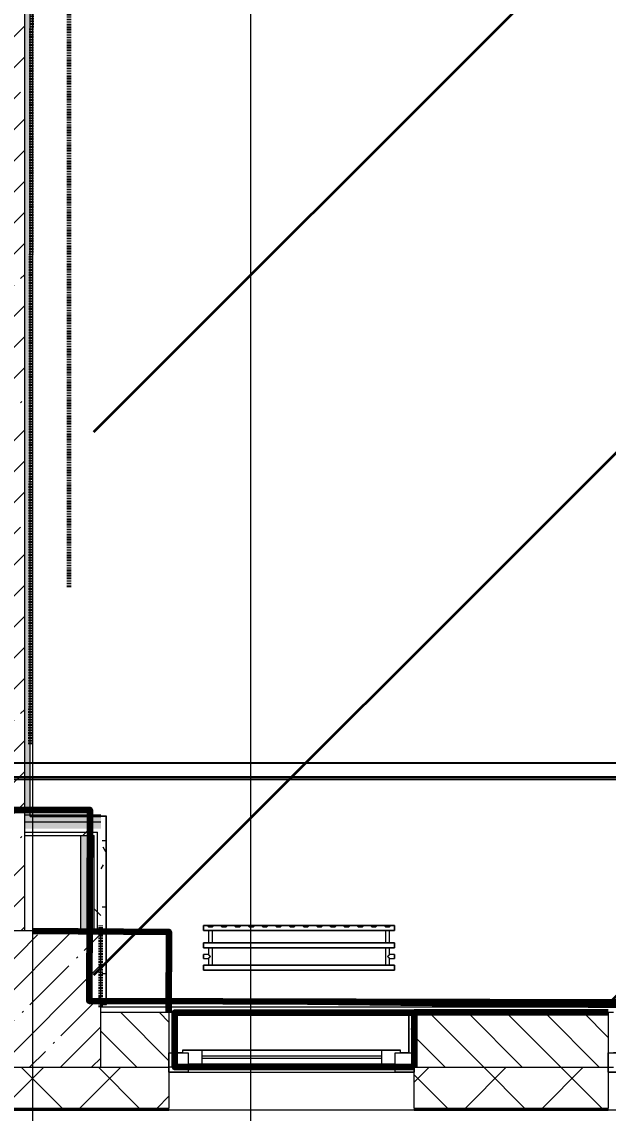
# Model space of a CAD drawing. Header units: millimetres. Extents: x -249154 to 415037, y -45458 to 354837.
# Drawn here: x 47685 to 49836, y -405 to 3601 of the extents above; entities that cross this region are included whole.
import ezdxf

# ---------------------------------------------------------------- set-up
doc = ezdxf.new("R2010")
doc.units = ezdxf.units.MM
doc.linetypes.add('200_ШТРИХ__ш1_п0_6_', pattern=[320, 200, -120])
doc.linetypes.add('Штрих короткий', pattern=[600, 300, -300])
for name, color, linetype, lineweight in [('0) НЗ Ремонт штукатурка', 6, 'Continuous', 60), ('2)1 штукатурка', 4, 'Continuous', 35), ('2)2 штукатурка', 5, 'Continuous', 50), ('3)1 шпаклевка', 4, 'Continuous', 35), ('3.3) Шпаклевка баз. фин. WD5-13', 160, 'Continuous', 140), ('3.4) Шп. баз 4 в 525 поз 4838м2', 160, 'Continuous', 140), ('3.4) Шп. фин 4 в 529 поз 11227м2', 6, 'Continuous', 140), ('3.5) Ремонт финишной шпаклевки', 3, 'Continuous', 60), ('4) демонтаж НЗ №2', 1, 'Continuous', 35), ('4.1) Дм уборка мусора НЗ 2', 20, 'Continuous', 35), ('5.5) Перег WD5', 3, 'Continuous', 60), ('666 покраска FK1', 211, 'Continuous', 60), ('839 штук откосы', 3, 'Continuous', 158), ('874 шпакл откосы', 5, 'Continuous', 158), ('A-FLOR', 7, 'Continuous', 9), ('A-GLAZ', 7, 'Continuous', 9), ('A-GLAZ-1', 7, 'Continuous', 5), ('A-WALL', 7, 'Continuous', 5), ('I-WALL', 7, 'Continuous', 5), ('S-COLS', 7, 'Continuous', 9), ('S-COLS-1', 7, 'Continuous', 5), ('Оси', 7, 'Continuous', 9)]:
    doc.layers.add(name, color=color, linetype=linetype, lineweight=lineweight)
for name, color, linetype, lineweight, true_color in [('A-WALL-1', 9, 'Continuous', 5, 0x808080), ('A-WALL-FNSH-1', 9, 'Continuous', 5, 0x808080), ('M-EQPM-1', 7, 'Continuous', 9, 0xb2b2b2)]:
    doc.layers.add(name, color=color, linetype=linetype, lineweight=lineweight, true_color=true_color)
doc.styles.add('ISOCPEUR_1', font='isocpeur.ttf', dxfattribs={"height": 350})
doc.dimstyles.new('ISO-2_0_0_9К_Средний_округл2', dxfattribs={"dimscale": 304.8, "dimtxt": 199.196235, "dimasz": 0.492126, "dimexe": 0.393701, "dimexo": 0, "dimgap": 0, "dimtad": 1, "dimdec": 0, "dimrnd": 10, "dimzin": 0, "dimdsep": 46, "dimtxsty": 'ISOCPEUR_1', "dimblk1": 'OBLIQUE', "dimblk2": 'OBLIQUE', "dimsah": 1, "dimcen": 0.09, "dimdle": 0.393701, "dimazin": 0, "dimtfac": 1, "dimtdec": 4, "dimtix": 1, "dimtmove": 0, "dimatfit": 3, "dimfxl": 1, "dimtvp": 1, "dimtolj": 1, "dimtzin": 0, "dimarcsym": 2})
pattern_1 = [(0, (64.7, -136.06), (243.84, 60.96), [20.117, -162.763, 20.117, -162.763, -975.36]), (0, (64.7, -136.06), (243.84, 60.96), [-365.76, 20.117, -345.643, 20.117, -162.763, -426.72]), (0, (64.7, -136.06), (243.84, 60.96), [-914.4, 20.117, -101.803, 20.117, -284.683]), (120, (156.14, -105.58), (-174.71291, 180.691634), [20.117, -162.763, 20.117, -162.763, -975.36]), (120, (156.14, -105.58), (-174.71291, 180.691634), [-365.76, 20.117, -345.643, 20.117, -162.763, -426.72]), (120, (156.14, -105.58), (-174.71291, 180.691634), [-914.4, 20.117, -101.803, 20.117, -284.683]), (240, (186.62, 16.34), (-69.12709, -241.651634), [20.117, -162.763, 20.117, -162.763, -975.36]), (240, (186.62, 16.34), (-69.12709, -241.651634), [-365.76, 20.117, -345.643, 20.117, -162.763, -426.72]), (240, (186.62, 16.34), (-69.12709, -241.651634), [-914.4, 20.117, -101.803, 20.117, -284.683])]
pattern_2 = [(45, (64.7, -136.06), (-212.132, 212.132), []), (135, (64.7, -136.06), (-212.132, -212.132), [])]

# ---------------------------------------------------------------- blocks, each defined once
blk = doc.blocks.new('BSC_Колонна _Прямоугольная - 500х500-V9-Объем проектирования 1 этажа')
at = {"layer": 'S-COLS-1'}
h = blk.add_hatch(dxfattribs=at)
h.set_pattern_fill('FP_13', color=256, style=0, pattern_type=2)
h.set_pattern_definition([(45, (-47660, -150), (-114.04925, 114.04925), []), (45, (-47545.95, -150), (-114.04925, 114.04925), [201.613, -40.323, 6.706, -33.617])])
h.paths.add_polyline_path([(250, -250), (250, 250), (-250, 250), (-250, -250)])
for p, q in [((250, 250), (-250, 250)), ((-250, 250), (-250, -250)), ((250, -250), (250, 250)), ((-250, -250), (250, -250))]:
    blk.add_line(p, q, dxfattribs=at)
blk = doc.blocks.new('120_Окно_СКБ_1Ст - 120_Окно_СКБ_1Ст 900х2500_h_-20664874-Объем проектирования 1 этажа')
at = {"layer": 'A-GLAZ'}
for p, q in [((-450, -127), (-450, -57)), ((-450, -57), (-380, -57)), ((-380, -57), (-380, -127)), ((380, -127), (380, -57)), ((380, -57), (450, -57)), ((450, -57), (450, -127)), ((380, -87), (-380, -87)), ((-380, -87), (-380, -127)), ((-330, -137), (-330, -87)), ((330, -137), (330, -87)), ((380, -127), (380, -87)), ((-380, -127), (-450, -127)), ((-380, -127), (-400, -127)), ((-400, -127), (-400, -137)), ((-400, -137), (400, -137)), ((400, -137), (-400, -137)), ((450, -127), (380, -127)), ((400, -127), (380, -127)), ((400, -137), (400, -127))]:
    blk.add_line(p, q, dxfattribs=at)
at = {"layer": 'A-GLAZ-1'}
for p, q in [((450, -57), (-450, -57)), ((-330, -107), (330, -107)), ((330, -117), (-330, -117)), ((-430, -127), (-400, -127)), ((400, -127), (430, -127))]:
    blk.add_line(p, q, dxfattribs=at)
blk = doc.blocks.new('120_Окно_СКБ_2Ст - 120_Окно_СКБ_2Ст 2100х2500 _мал створка справа_-V25-Объем проектирования 1 этажа')
at = {"layer": 'A-GLAZ'}
for p, q in [((-1050, -127), (-1050, -57)), ((-1050, -57), (-980, -57)), ((-980, -57), (-980, -127)), ((150, -127), (150, -57)), ((150, -57), (220, -57)), ((220, -57), (220, -127)), ((980, -127), (980, -57)), ((980, -57), (1050, -57)), ((1050, -57), (1050, -127)), ((150, -87), (-980, -87)), ((-980, -87), (-980, -127)), ((-930, -137), (-930, -87)), ((100, -137), (100, -87)), ((150, -127), (150, -87)), ((980, -87), (220, -87)), ((220, -87), (220, -127)), ((270, -137), (270, -87)), ((930, -137), (930, -87)), ((980, -127), (980, -87)), ((-980, -127), (-1050, -127)), ((-980, -127), (-1000, -127)), ((-1000, -127), (-1000, -137)), ((-1000, -137), (170, -137)), ((170, -137), (-1000, -137)), ((220, -127), (150, -127)), ((170, -127), (150, -127)), ((170, -137), (170, -127)), ((220, -127), (200, -127)), ((200, -127), (200, -137)), ((200, -137), (1000, -137)), ((1000, -137), (200, -137)), ((1050, -127), (980, -127)), ((1000, -127), (980, -127)), ((1000, -137), (1000, -127))]:
    blk.add_line(p, q, dxfattribs=at)
at = {"layer": 'A-GLAZ-1'}
for p, q in [((1050, -57), (-1050, -57)), ((-930, -107), (100, -107)), ((100, -117), (-930, -117)), ((270, -107), (930, -107)), ((930, -117), (270, -117)), ((-1030, -127), (-1000, -127)), ((170, -127), (200, -127)), ((1000, -127), (1030, -127))]:
    blk.add_line(p, q, dxfattribs=at)
blk = doc.blocks.new('radiator_prado_classic_z_tip_30_po exemplyaru - Classic Z Тип 30-500-V227-Объем проектирования 1 этажа')
at = {"layer": 'M-EQPM-1'}
for p, q in [((0, 228), (0, 210)), ((700, 228), (0, 228)), ((0, 210), (0, 228)), ((0, 228), (12.5, 228)), ((0, 210), (700, 210)), ((17.8, 210), (0, 210)), ((12.5, 228), (37.5, 228)), ((37.5, 228), (12.5, 228)), ((12.5, 228), (37.5, 228)), ((12.5, 228), (17.5, 223)), ((12.5, 228), (17.5, 223)), ((32.5, 223), (17.5, 223)), ((17.5, 223), (32.5, 223)), ((17.5, 210), (17.5, 164)), ((17.5, 210), (17.5, 164)), ((17.8, 210), (17.5, 210)), ((17.5, 210), (17.8, 210)), ((17.8, 210), (17.5, 210)), ((17.5, 210), (32.5, 210)), ((32.2, 210), (17.8, 210)), ((17.8, 210), (30.3, 210)), ((23.1, 210), (17.8, 210)), ((26.9, 210), (23.1, 210)), ((30.3, 210), (26.9, 210)), ((30.3, 210), (32.2, 210)), ((32.2, 210), (30.3, 210)), ((32.5, 210), (32.2, 210)), ((32.2, 210), (32.5, 210)), ((32.5, 210), (32.2, 210)), ((667.8, 210), (32.2, 210)), ((32.5, 223), (37.5, 228)), ((37.5, 228), (32.5, 223)), ((32.5, 164), (32.5, 210)), ((32.5, 164), (32.5, 210)), ((37.5, 228), (62.5, 228)), ((62.5, 228), (87.5, 228)), ((87.5, 228), (62.5, 228)), ((62.5, 228), (87.5, 228)), ((62.5, 228), (67.5, 223)), ((62.5, 228), (67.5, 223)), ((82.5, 223), (67.5, 223)), ((67.5, 223), (82.5, 223)), ((82.5, 223), (87.5, 228)), ((87.5, 228), (82.5, 223)), ((87.5, 228), (112.5, 228)), ((112.5, 228), (137.5, 228)), ((137.5, 228), (112.5, 228)), ((112.5, 228), (137.5, 228)), ((112.5, 228), (117.5, 223)), ((112.5, 228), (117.5, 223)), ((132.5, 223), (117.5, 223)), ((117.5, 223), (132.5, 223)), ((132.5, 223), (137.5, 228)), ((137.5, 228), (132.5, 223)), ((137.5, 228), (162.5, 228)), ((162.5, 228), (187.5, 228)), ((187.5, 228), (162.5, 228)), ((162.5, 228), (187.5, 228)), ((162.5, 228), (167.5, 223)), ((162.5, 228), (167.5, 223)), ((182.5, 223), (167.5, 223)), ((167.5, 223), (182.5, 223)), ((182.5, 223), (187.5, 228)), ((187.5, 228), (182.5, 223)), ((187.5, 228), (212.5, 228)), ((212.5, 228), (237.5, 228)), ((237.5, 228), (212.5, 228)), ((212.5, 228), (237.5, 228)), ((212.5, 228), (217.5, 223)), ((212.5, 228), (217.5, 223)), ((232.5, 223), (217.5, 223)), ((217.5, 223), (232.5, 223)), ((232.5, 223), (237.5, 228)), ((237.5, 228), (232.5, 223)), ((237.5, 228), (262.5, 228)), ((262.5, 228), (287.5, 228)), ((287.5, 228), (262.5, 228)), ((262.5, 228), (287.5, 228)), ((262.5, 228), (267.5, 223)), ((262.5, 228), (267.5, 223)), ((282.5, 223), (267.5, 223)), ((267.5, 223), (282.5, 223)), ((282.5, 223), (287.5, 228)), ((287.5, 228), (282.5, 223)), ((287.5, 228), (312.5, 228)), ((312.5, 228), (337.5, 228)), ((337.5, 228), (312.5, 228)), ((312.5, 228), (337.5, 228)), ((312.5, 228), (317.5, 223)), ((312.5, 228), (317.5, 223)), ((332.5, 223), (317.5, 223)), ((317.5, 223), (332.5, 223)), ((332.5, 223), (337.5, 228)), ((337.5, 228), (332.5, 223)), ((337.5, 228), (362.5, 228)), ((362.5, 228), (387.5, 228)), ((387.5, 228), (362.5, 228)), ((362.5, 228), (387.5, 228)), ((362.5, 228), (367.5, 223)), ((362.5, 228), (367.5, 223)), ((382.5, 223), (367.5, 223)), ((367.5, 223), (382.5, 223)), ((382.5, 223), (387.5, 228)), ((387.5, 228), (382.5, 223)), ((387.9, 228), (412.5, 228)), ((412.5, 228), (437.5, 228)), ((437.5, 228), (412.5, 228)), ((412.5, 228), (437.5, 228)), ((412.5, 228), (417.5, 223)), ((412.5, 228), (417.5, 223)), ((432.5, 223), (417.5, 223)), ((417.5, 223), (432.5, 223)), ((432.5, 223), (437.5, 228)), ((437.5, 228), (432.5, 223)), ((437.5, 228), (462.5, 228)), ((462.5, 228), (487.5, 228)), ((487.5, 228), (462.5, 228)), ((462.5, 228), (487.5, 228)), ((462.5, 228), (467.5, 223)), ((462.5, 228), (467.5, 223)), ((482.5, 223), (467.5, 223)), ((467.5, 223), (482.5, 223)), ((482.5, 223), (487.5, 228)), ((487.5, 228), (482.5, 223)), ((487.5, 228), (512.5, 228)), ((512.5, 228), (537.5, 228)), ((537.5, 228), (512.5, 228)), ((512.5, 228), (537.5, 228)), ((512.5, 228), (517.5, 223)), ((512.5, 228), (517.5, 223)), ((532.5, 223), (517.5, 223)), ((517.5, 223), (532.5, 223)), ((532.5, 223), (537.5, 228)), ((537.5, 228), (532.5, 223)), ((537.5, 228), (562.5, 228)), ((562.5, 228), (587.5, 228)), ((587.5, 228), (562.5, 228)), ((562.5, 228), (587.5, 228)), ((562.5, 228), (567.5, 223)), ((562.5, 228), (567.5, 223)), ((582.5, 223), (567.5, 223)), ((567.5, 223), (582.5, 223)), ((582.5, 223), (587.5, 228)), ((587.5, 228), (582.5, 223)), ((587.5, 228), (612.5, 228)), ((612.5, 228), (637.5, 228)), ((637.5, 228), (612.5, 228)), ((612.5, 228), (637.5, 228)), ((612.5, 228), (617.5, 223)), ((617.5, 223), (612.5, 228)), ((632.5, 223), (617.5, 223)), ((617.5, 223), (632.5, 223)), ((632.5, 223), (637.5, 228)), ((637.5, 228), (632.5, 223)), ((637.5, 228), (662.5, 228)), ((662.5, 228), (687.5, 228)), ((687.5, 228), (662.5, 228)), ((662.5, 228), (687.5, 228)), ((662.5, 228), (667.5, 223)), ((662.5, 228), (667.5, 223)), ((682.5, 223), (667.5, 223)), ((667.5, 223), (682.5, 223)), ((667.5, 210), (667.5, 164)), ((667.5, 210), (667.5, 164)), ((667.8, 210), (667.5, 210)), ((667.5, 210), (682.5, 210)), ((667.8, 210), (667.5, 210)), ((667.5, 210), (667.8, 210)), ((676.9, 210), (667.8, 210)), ((682.2, 210), (667.8, 210)), ((667.8, 210), (668.5, 210)), ((668.5, 210), (671.2, 210)), ((671.2, 210), (675, 210)), ((675, 210), (678.7, 210)), ((682.2, 210), (676.9, 210)), ((678.7, 210), (682.2, 210)), ((682.5, 210), (682.2, 210)), ((682.5, 210), (682.2, 210)), ((682.2, 210), (682.5, 210)), ((700, 210), (682.2, 210)), ((682.5, 223), (687.5, 228)), ((687.5, 228), (682.5, 223)), ((682.5, 164), (682.5, 210)), ((682.5, 164), (682.5, 210)), ((687.5, 228), (700, 228)), ((700, 210), (700, 228)), ((700, 228), (700, 210)), ((700, 164), (0, 164)), ((0, 164), (0, 146)), ((0, 146), (0, 164)), ((0, 164), (17.8, 164)), ((17.8, 164), (17.5, 164)), ((17.5, 164), (17.8, 164)), ((17.8, 164), (17.5, 164)), ((17.5, 164), (32.5, 164)), ((32.2, 164), (17.8, 164)), ((17.8, 164), (23.1, 164)), ((32.2, 164), (17.8, 164)), ((23.1, 164), (32.2, 164)), ((32.5, 164), (32.2, 164)), ((32.2, 164), (32.5, 164)), ((32.5, 164), (32.2, 164)), ((32.2, 164), (667.8, 164)), ((667.8, 164), (667.5, 164)), ((667.5, 164), (682.5, 164)), ((667.8, 164), (667.5, 164)), ((667.5, 164), (667.8, 164)), ((681.5, 164), (667.8, 164)), ((682.2, 164), (667.8, 164)), ((667.8, 164), (682.2, 164)), ((682.2, 164), (681.5, 164)), ((682.5, 164), (682.2, 164)), ((682.5, 164), (682.2, 164)), ((682.2, 164), (682.5, 164)), ((682.2, 164), (700, 164)), ((700, 146), (700, 164)), ((700, 164), (700, 146)), ((0, 146), (700, 146)), ((18.5, 146), (0, 146)), ((17.5, 121.5), (0, 121.5)), ((17.5, 121.5), (0, 121.5)), ((0, 121.5), (0, 120.5)), ((0, 106.5), (0, 121.5)), ((0, 120.5), (0, 107.5)), ((0, 120.5), (0, 119.3)), ((0, 114), (0, 120.5)), ((0, 120.5), (0, 120.5)), ((17.5, 146), (17.5, 121.5)), ((17.5, 146), (17.5, 121.5)), ((17.5, 146), (18.5, 146)), ((18.5, 146), (17.5, 146)), ((17.5, 146), (18.5, 146)), ((32.5, 146), (17.5, 146)), ((18.5, 146), (32.2, 146)), ((19.7, 146), (18.5, 146)), ((18.5, 146), (19.7, 146)), ((23.1, 146), (19.7, 146)), ((19.7, 146), (23.1, 146)), ((32.2, 146), (23.1, 146)), ((23.1, 146), (32.2, 146)), ((32.2, 146), (32.5, 146)), ((32.5, 146), (32.2, 146)), ((32.2, 146), (32.5, 146)), ((667.8, 146), (32.2, 146)), ((32.5, 82), (32.5, 146)), ((32.5, 82), (32.5, 146)), ((667.5, 146), (667.5, 82)), ((667.5, 146), (667.5, 82)), ((667.5, 146), (667.8, 146)), ((682.5, 146), (667.5, 146)), ((667.5, 146), (667.8, 146)), ((667.8, 146), (667.5, 146)), ((667.8, 146), (671.2, 146)), ((667.8, 146), (681.5, 146)), ((671.2, 146), (667.8, 146)), ((671.2, 146), (681.5, 146)), ((675, 146), (671.2, 146)), ((681.5, 146), (675, 146)), ((681.5, 146), (682.5, 146)), ((681.5, 146), (682.5, 146)), ((682.5, 146), (681.5, 146)), ((700, 146), (681.5, 146)), ((682.5, 121.5), (682.5, 146)), ((682.5, 121.5), (682.5, 146)), ((700, 121.5), (682.5, 121.5)), ((700, 121.5), (682.5, 121.5)), ((700, 121.5), (700, 106.5)), ((700, 120.5), (700, 121.5)), ((700, 121.5), (700, 120.5)), ((700, 120.5), (700, 121.5)), ((700, 107.5), (700, 120.5)), ((700, 120.5), (700, 107.5)), ((700, 107.5), (700, 120.5)), ((0, 119.3), (0, 117.8)), ((0, 117.8), (0, 114)), ((0, 114), (0, 110.3)), ((0, 107.5), (0, 114)), ((0, 110.3), (0, 108.7)), ((0, 108.7), (0, 107.5)), ((0, 107.5), (0, 106.5)), ((0, 107.5), (0, 107.5)), ((0, 106.5), (17.5, 106.5)), ((0, 106.5), (17.5, 106.5)), ((700, 82), (0, 82)), ((0, 82), (0, 64)), ((0, 64), (0, 82)), ((0, 82), (18.5, 82)), ((17.5, 106.5), (17.5, 82)), ((17.5, 106.5), (17.5, 82)), ((18.5, 82), (17.5, 82)), ((17.5, 82), (18.5, 82)), ((18.5, 82), (17.5, 82)), ((17.5, 82), (32.5, 82)), ((32.2, 82), (18.5, 82)), ((18.5, 82), (23.1, 82)), ((31.5, 82), (18.5, 82)), ((23.1, 82), (26.9, 82)), ((26.9, 82), (32.2, 82)), ((32.2, 82), (31.5, 82)), ((32.5, 82), (32.2, 82)), ((32.2, 82), (32.5, 82)), ((32.5, 82), (32.2, 82)), ((32.2, 82), (667.8, 82)), ((667.8, 82), (667.5, 82)), ((667.5, 82), (682.5, 82)), ((667.8, 82), (667.5, 82)), ((667.5, 82), (667.8, 82)), ((675, 82), (667.8, 82)), ((681.5, 82), (667.8, 82)), ((667.8, 82), (680.3, 82)), ((681.5, 82), (675, 82)), ((680.3, 82), (681.5, 82)), ((682.5, 82), (681.5, 82)), ((682.5, 82), (681.5, 82)), ((681.5, 82), (682.5, 82)), ((681.5, 82), (700, 82)), ((682.5, 82), (682.5, 106.5)), ((682.5, 106.5), (700, 106.5)), ((682.5, 82), (682.5, 106.5)), ((682.5, 106.5), (700, 106.5)), ((700, 106.5), (700, 107.5)), ((700, 107.5), (700, 106.5)), ((700, 106.5), (700, 107.5)), ((700, 64), (700, 82)), ((700, 82), (700, 64)), ((700, 64), (0, 64)), ((0, 64), (700, 64))]:
    blk.add_line(p, q, dxfattribs=at)
for points, knots in [([(18.5, 120.5), (18.4, 120.6), (18.3, 120.7), (18.1, 120.9), (17.9, 121.1), (17.8, 121.2), (17.7, 121.3), (17.5, 121.5), (17.5, 121.5), (17.5, 121.5)], [0.7142857, 0.7142857, 0.7142857, 0.7142857, 0.75, 0.7857143, 0.8214286, 0.8571429, 0.8928571, 0.9285714, 1, 1, 1, 1]), ([(17.5, 121.5), (17.5, 121.5), (17.5, 121.5), (17.7, 121.3), (17.8, 121.2), (17.9, 121.1), (18.1, 120.9), (18.3, 120.7), (18.4, 120.6), (18.5, 120.5)], [0, 0, 0, 0, 0.0714286, 0.1071429, 0.1428571, 0.1785714, 0.2142857, 0.25, 0.2857143, 0.2857143, 0.2857143, 0.2857143]), ([(17.5, 121.5), (17.5, 121.5), (17.5, 121.5), (17.7, 121.3), (17.8, 121.2), (17.9, 121.1), (18.1, 120.9), (18.3, 120.7), (18.4, 120.6), (18.5, 120.5)], [0, 0, 0, 0, 0.0714286, 0.1071429, 0.1428571, 0.1785714, 0.2142857, 0.25, 0.2857143, 0.2857143, 0.2857143, 0.2857143]), ([(25, 114), (24.5, 114.5), (23.6, 115.4), (22.4, 116.6), (21.6, 117.4), (21.1, 117.9), (20.8, 118.2), (20.5, 118.5), (20.2, 118.8), (19.8, 119.1), (19.6, 119.4), (19.3, 119.7), (19, 120), (18.7, 120.3), (18.5, 120.5), (18.3, 120.7), (18.1, 120.9), (17.9, 121.1), (17.8, 121.2), (17.7, 121.3), (17.5, 121.5), (17.5, 121.5), (17.5, 121.5)], [0, 0, 0, 0, 0.142857, 0.285714, 0.357143, 0.392857, 0.428571, 0.464286, 0.5, 0.535714, 0.571429, 0.607143, 0.642857, 0.678571, 0.714286, 0.75, 0.785714, 0.821429, 0.857143, 0.892857, 0.928571, 1, 1, 1, 1]), ([(675, 114), (675.5, 114.5), (676.4, 115.4), (677.6, 116.6), (678.4, 117.4), (678.9, 117.9), (679.2, 118.2), (679.5, 118.5), (679.8, 118.8), (680.1, 119.2), (680.4, 119.4), (680.7, 119.7), (681, 120), (681.3, 120.3), (681.5, 120.5), (681.7, 120.7), (681.9, 120.9), (682.1, 121.1), (682.2, 121.2), (682.3, 121.3), (682.5, 121.5), (682.5, 121.5), (682.5, 121.5)], [0, 0, 0, 0, 0.142857, 0.285714, 0.357143, 0.392857, 0.428571, 0.464286, 0.5, 0.535714, 0.571429, 0.607143, 0.642857, 0.678571, 0.714286, 0.75, 0.785714, 0.821429, 0.857143, 0.892857, 0.928571, 1, 1, 1, 1]), ([(682.5, 121.5), (682.5, 121.5), (682.5, 121.5), (682.3, 121.3), (682.2, 121.2), (682.1, 121.1), (681.9, 120.9), (681.7, 120.7), (681.6, 120.6), (681.5, 120.5)], [0, 0, 0, 0, 0.0714286, 0.1071429, 0.1428571, 0.1785714, 0.2142857, 0.25, 0.2857143, 0.2857143, 0.2857143, 0.2857143]), ([(682.5, 121.5), (682.5, 121.5), (682.5, 121.5), (682.3, 121.3), (682.2, 121.2), (682.1, 121.1), (681.9, 120.9), (681.7, 120.7), (681.6, 120.6), (681.5, 120.5)], [0, 0, 0, 0, 0.0714286, 0.1071429, 0.1428571, 0.1785714, 0.2142857, 0.25, 0.2857143, 0.2857143, 0.2857143, 0.2857143]), ([(681.5, 120.5), (681.6, 120.6), (681.7, 120.7), (681.9, 120.9), (682.1, 121.1), (682.2, 121.2), (682.3, 121.3), (682.5, 121.5), (682.5, 121.5), (682.5, 121.5)], [0.7142857, 0.7142857, 0.7142857, 0.7142857, 0.75, 0.7857143, 0.8214286, 0.8571429, 0.8928571, 0.9285714, 1, 1, 1, 1]), ([(17.5, 106.5), (17.5, 106.5), (17.5, 106.5), (17.7, 106.7), (17.8, 106.8), (17.9, 106.9), (18.1, 107.1), (18.3, 107.3), (18.5, 107.5), (18.7, 107.7), (19, 108), (19.3, 108.3), (19.6, 108.6), (19.8, 108.9), (20.3, 109.3), (20.7, 109.7), (21.1, 110.1), (21.6, 110.6), (22.4, 111.4), (23.6, 112.6), (24.5, 113.5), (25, 114)], [0, 0, 0, 0, 0.071429, 0.107143, 0.142857, 0.178571, 0.214286, 0.25, 0.285714, 0.321429, 0.357143, 0.392857, 0.428571, 0.464286, 0.5, 0.571429, 0.607143, 0.642857, 0.714286, 0.857143, 1, 1, 1, 1]), ([(17.5, 106.5), (17.5, 106.5), (17.5, 106.5), (17.7, 106.7), (17.8, 106.8), (17.9, 106.9), (18.1, 107.1), (18.3, 107.3), (18.4, 107.4), (18.5, 107.5)], [0, 0, 0, 0, 0.0714286, 0.1071429, 0.1428571, 0.1785714, 0.2142857, 0.25, 0.2857143, 0.2857143, 0.2857143, 0.2857143]), ([(18.5, 107.5), (18.4, 107.4), (18.3, 107.3), (18.1, 107.1), (17.9, 106.9), (17.8, 106.8), (17.7, 106.7), (17.5, 106.5), (17.5, 106.5), (17.5, 106.5)], [0.7142857, 0.7142857, 0.7142857, 0.7142857, 0.75, 0.7857143, 0.8214286, 0.8571429, 0.8928571, 0.9285714, 1, 1, 1, 1]), ([(18.5, 107.5), (18.4, 107.4), (18.3, 107.3), (18.1, 107.1), (17.9, 106.9), (17.8, 106.8), (17.7, 106.7), (17.5, 106.5), (17.5, 106.5), (17.5, 106.5)], [0.7142857, 0.7142857, 0.7142857, 0.7142857, 0.75, 0.7857143, 0.8214286, 0.8571429, 0.8928571, 0.9285714, 1, 1, 1, 1]), ([(22.1, 116.9), (21.9, 117.1), (21.6, 117.4), (21.1, 117.9), (20.8, 118.2), (20.5, 118.5), (20.2, 118.8), (19.9, 119.2), (19.7, 119.3), (19.6, 119.4)], [0.2857143, 0.2857143, 0.2857143, 0.2857143, 0.3571429, 0.3928571, 0.4285714, 0.4642857, 0.5, 0.5357143, 0.5714286, 0.5714286, 0.5714286, 0.5714286]), ([(19.6, 119.4), (19.7, 119.3), (19.9, 119.2), (20.3, 118.7), (20.7, 118.3), (21.1, 117.9), (21.6, 117.4), (21.9, 117.1), (22.1, 116.9)], [0.4285714, 0.4285714, 0.4285714, 0.4285714, 0.4642857, 0.5, 0.5714286, 0.6071429, 0.6428571, 0.7142857, 0.7142857, 0.7142857, 0.7142857]), ([(19.6, 119.4), (19.7, 119.3), (19.8, 119.1), (20.3, 118.7), (20.7, 118.3), (21.1, 117.9), (21.6, 117.4), (21.9, 117.1), (22.1, 116.9)], [0.4285714, 0.4285714, 0.4285714, 0.4285714, 0.4642857, 0.5, 0.5714286, 0.6071429, 0.6428571, 0.7142857, 0.7142857, 0.7142857, 0.7142857]), ([(19.6, 108.6), (19.7, 108.7), (19.9, 108.8), (20.3, 109.3), (20.7, 109.7), (21.1, 110.1), (21.6, 110.6), (21.9, 110.9), (22.1, 111.1)], [0.4285714, 0.4285714, 0.4285714, 0.4285714, 0.4642857, 0.5, 0.5714286, 0.6071429, 0.6428571, 0.7142857, 0.7142857, 0.7142857, 0.7142857]), ([(22.1, 111.1), (21.9, 110.9), (21.6, 110.6), (21.1, 110.1), (20.8, 109.8), (20.5, 109.5), (20.2, 109.2), (19.9, 108.8), (19.7, 108.7), (19.6, 108.6)], [0.2857143, 0.2857143, 0.2857143, 0.2857143, 0.3571429, 0.3928571, 0.4285714, 0.4642857, 0.5, 0.5357143, 0.5714286, 0.5714286, 0.5714286, 0.5714286]), ([(22.1, 111.1), (21.9, 110.9), (21.6, 110.6), (21.1, 110.1), (20.8, 109.8), (20.5, 109.5), (20.2, 109.2), (19.8, 108.9), (19.7, 108.7), (19.6, 108.6)], [0.2857143, 0.2857143, 0.2857143, 0.2857143, 0.3571429, 0.3928571, 0.4285714, 0.4642857, 0.5, 0.5357143, 0.5714286, 0.5714286, 0.5714286, 0.5714286]), ([(682.5, 106.5), (682.5, 106.5), (682.5, 106.5), (682.3, 106.7), (682.2, 106.8), (682.1, 106.9), (681.9, 107.1), (681.7, 107.3), (681.5, 107.5), (681.3, 107.7), (681, 108), (680.7, 108.3), (680.4, 108.6), (680.1, 108.8), (679.7, 109.3), (679.3, 109.7), (678.9, 110.1), (678.4, 110.6), (677.6, 111.4), (676.4, 112.6), (675.5, 113.5), (675, 114)], [0, 0, 0, 0, 0.071429, 0.107143, 0.142857, 0.178571, 0.214286, 0.25, 0.285714, 0.321429, 0.357143, 0.392857, 0.428571, 0.464286, 0.5, 0.571429, 0.607143, 0.642857, 0.714286, 0.857143, 1, 1, 1, 1]), ([(680.4, 119.4), (680.3, 119.3), (680.1, 119.2), (679.7, 118.7), (679.3, 118.3), (678.9, 117.9), (678.4, 117.4), (678.1, 117.1), (677.9, 116.9)], [0.4285714, 0.4285714, 0.4285714, 0.4285714, 0.4642857, 0.5, 0.5714286, 0.6071429, 0.6428571, 0.7142857, 0.7142857, 0.7142857, 0.7142857]), ([(680.4, 119.4), (680.3, 119.3), (680.1, 119.2), (679.7, 118.7), (679.3, 118.3), (678.9, 117.9), (678.4, 117.4), (678.1, 117.1), (677.9, 116.9)], [0.4285714, 0.4285714, 0.4285714, 0.4285714, 0.4642857, 0.5, 0.5714286, 0.6071429, 0.6428571, 0.7142857, 0.7142857, 0.7142857, 0.7142857]), ([(677.9, 116.9), (678.1, 117.1), (678.4, 117.4), (678.9, 117.9), (679.2, 118.2), (679.5, 118.5), (679.8, 118.8), (680.1, 119.2), (680.3, 119.3), (680.4, 119.4)], [0.2857143, 0.2857143, 0.2857143, 0.2857143, 0.3571429, 0.3928571, 0.4285714, 0.4642857, 0.5, 0.5357143, 0.5714286, 0.5714286, 0.5714286, 0.5714286]), ([(677.9, 111.1), (678.1, 110.9), (678.4, 110.6), (678.9, 110.1), (679.2, 109.8), (679.5, 109.5), (679.8, 109.2), (680.1, 108.8), (680.3, 108.7), (680.4, 108.6)], [0.2857143, 0.2857143, 0.2857143, 0.2857143, 0.3571429, 0.3928571, 0.4285714, 0.4642857, 0.5, 0.5357143, 0.5714286, 0.5714286, 0.5714286, 0.5714286]), ([(677.9, 111.1), (678.1, 110.9), (678.4, 110.6), (678.9, 110.1), (679.1, 109.9), (679.2, 109.8)], [0.2857143, 0.2857143, 0.2857143, 0.2857143, 0.3571429, 0.3928571, 0.4285714, 0.4285714, 0.4285714, 0.4285714]), ([(680.4, 108.6), (680.3, 108.7), (680.1, 108.8), (679.7, 109.3), (679.3, 109.7), (678.9, 110.1), (678.4, 110.6), (678.1, 110.9), (677.9, 111.1)], [0.4285714, 0.4285714, 0.4285714, 0.4285714, 0.4642857, 0.5, 0.5714286, 0.6071429, 0.6428571, 0.7142857, 0.7142857, 0.7142857, 0.7142857]), ([(681.5, 107.5), (681.6, 107.4), (681.7, 107.3), (681.9, 107.1), (682.1, 106.9), (682.2, 106.8), (682.3, 106.7), (682.5, 106.5), (682.5, 106.5), (682.5, 106.5)], [0.7142857, 0.7142857, 0.7142857, 0.7142857, 0.75, 0.7857143, 0.8214286, 0.8571429, 0.8928571, 0.9285714, 1, 1, 1, 1]), ([(681.5, 107.5), (681.6, 107.4), (681.7, 107.3), (681.9, 107.1), (682.1, 106.9), (682.2, 106.8), (682.3, 106.7), (682.5, 106.5), (682.5, 106.5), (682.5, 106.5)], [0.7142857, 0.7142857, 0.7142857, 0.7142857, 0.75, 0.7857143, 0.8214286, 0.8571429, 0.8928571, 0.9285714, 1, 1, 1, 1]), ([(682.5, 106.5), (682.5, 106.5), (682.5, 106.5), (682.3, 106.7), (682.2, 106.8), (682.1, 106.9), (681.9, 107.1), (681.7, 107.3), (681.6, 107.4), (681.5, 107.5)], [0, 0, 0, 0, 0.0714286, 0.1071429, 0.1428571, 0.1785714, 0.2142857, 0.25, 0.2857143, 0.2857143, 0.2857143, 0.2857143])]:
    blk.add_open_spline(points, degree=3, knots=knots, dxfattribs=at)
for points in [[(19.6, 119.4), (19.5, 119.5), (19.3, 119.7), (19, 120), (18.7, 120.3), (18.6, 120.4), (18.5, 120.5)], [(18.5, 120.5), (18.6, 120.4), (18.7, 120.3), (19, 120), (19.3, 119.7), (19.5, 119.5), (19.6, 119.4)], [(18.5, 120.5), (18.6, 120.4), (18.7, 120.3), (19, 120), (19.3, 119.7), (19.5, 119.5), (19.6, 119.4)], [(681.5, 120.5), (681.4, 120.4), (681.3, 120.3), (681, 120), (680.7, 119.7), (680.5, 119.5), (680.4, 119.4)], [(681.5, 120.5), (681.4, 120.4), (681.3, 120.3), (681, 120), (680.7, 119.7), (680.5, 119.5), (680.4, 119.4)], [(680.4, 119.4), (680.5, 119.5), (680.7, 119.7), (681, 120), (681.3, 120.3), (681.4, 120.4), (681.5, 120.5)], [(18.5, 107.5), (18.6, 107.6), (18.7, 107.7), (19, 108), (19.3, 108.3), (19.5, 108.5), (19.6, 108.6)], [(19.6, 108.6), (19.5, 108.5), (19.3, 108.3), (19, 108), (18.7, 107.7), (18.6, 107.6), (18.5, 107.5)], [(19.6, 108.6), (19.5, 108.5), (19.3, 108.3), (19, 108), (18.7, 107.7), (18.6, 107.6), (18.5, 107.5)], [(25, 114), (24.5, 114.5), (23.6, 115.4), (22.6, 116.4), (22.1, 116.9)], [(22.1, 116.9), (22.6, 116.4), (23.6, 115.4), (24.5, 114.5), (25, 114)], [(22.1, 116.9), (22.6, 116.4), (23.6, 115.4), (24.5, 114.5), (25, 114)], [(22.1, 111.1), (22.6, 111.6), (23.6, 112.6), (24.5, 113.5), (25, 114)], [(25, 114), (24.5, 113.5), (23.6, 112.6), (22.6, 111.6), (22.1, 111.1)], [(25, 114), (24.5, 113.5), (23.6, 112.6), (22.6, 111.6), (22.1, 111.1)], [(677.9, 116.9), (677.4, 116.4), (676.4, 115.4), (675.5, 114.5), (675, 114)], [(677.9, 116.9), (677.4, 116.4), (676.4, 115.4), (675.5, 114.5), (675, 114)], [(675, 114), (675.5, 114.5), (676.4, 115.4), (677.4, 116.4), (677.9, 116.9)], [(675, 114), (675.5, 113.5), (676.4, 112.6), (677.4, 111.6), (677.9, 111.1)], [(675, 114), (675.5, 113.5), (676.4, 112.6), (677.4, 111.6), (677.9, 111.1)], [(677.9, 111.1), (677.4, 111.6), (676.4, 112.6), (675.5, 113.5), (675, 114)], [(679.2, 109.8), (679.3, 109.7), (679.5, 109.5), (679.8, 109.2), (680.1, 108.8), (680.3, 108.7), (680.4, 108.6)], [(680.4, 108.6), (680.5, 108.5), (680.7, 108.3), (681, 108), (681.3, 107.7), (681.4, 107.6), (681.5, 107.5)], [(680.4, 108.6), (680.5, 108.5), (680.7, 108.3), (681, 108), (681.3, 107.7), (681.4, 107.6), (681.5, 107.5)], [(681.5, 107.5), (681.4, 107.6), (681.3, 107.7), (681, 108), (680.7, 108.3), (680.5, 108.5), (680.4, 108.6)]]:
    blk.add_open_spline(points, degree=3, dxfattribs=at)
blk = doc.blocks.new('_Oblique')
at = {"color": 0, "linetype": 'ByBlock', "lineweight": -2}
blk.add_line((-0.5, -0.5), (0.5, 0.5), dxfattribs=at)
blk = doc.blocks.new('*D2048')
at = {"layer": '5.5) Перег WD5', "color": 0, "lineweight": -2, "transparency": 16777216}
for p, q in [((22574.7, 383.9), (22574.7, 941.3)), ((22719.7, 383.9), (22719.7, 941.3)), ((22454.7, 821.3), (22719.7, 821.3)), ((22719.7, 821.3), (69769, 821.3))]:
    blk.add_line(p, q, dxfattribs=at)
at = {"layer": 'Defpoints', "color": 0, "transparency": 16777216}
for p in [(22719.7, 821.3), (22574.7, 383.9), (22719.7, 383.9)]:
    blk.add_point(p, dxfattribs=at)
at = {"layer": '5.5) Перег WD5', "color": 0, "lineweight": -2, "transparency": 16777216, "xscale": 304.8, "yscale": 304.8, "zscale": 304.8, "rotation": 180}
blk.add_blockref('_Oblique', (22574.7, 821.3), dxfattribs=at)
at = {"layer": '5.5) Перег WD5', "color": 0, "lineweight": -2, "transparency": 16777216, "xscale": 304.8, "yscale": 304.8, "zscale": 304.8}
blk.add_blockref('_Oblique', (22719.7, 821.3), dxfattribs=at)
at = {"layer": '5.5) Перег WD5', "color": 0, "lineweight": 25, "transparency": 16777216, "insert": (69264.6, 1288), "char_height": 350, "width": 413.715, "attachment_point": 1, "line_spacing_factor": 1.149209, "style": 'ISOCPEUR_1'}
blk.add_mtext('\\A1;150', dxfattribs=at)
blk = doc.blocks.new('*D2060')
at = {"layer": '5.5) Перег WD5', "color": 0, "lineweight": -2, "transparency": 16777216}
for p, q in [((29874.4, 363.9), (29874.4, 1001.1)), ((30274.7, 859.2), (30274.7, 1001.1)), ((29754.4, 881.1), (30274.7, 881.1)), ((30274.7, 881.1), (85573, 881.1))]:
    blk.add_line(p, q, dxfattribs=at)
at = {"layer": 'Defpoints', "color": 0, "transparency": 16777216}
for p in [(30274.7, 881.1), (30274.7, 859.2), (29874.4, 363.9)]:
    blk.add_point(p, dxfattribs=at)
at = {"layer": '5.5) Перег WD5', "color": 0, "lineweight": -2, "transparency": 16777216, "xscale": 304.8, "yscale": 304.8, "zscale": 304.8, "rotation": 180}
blk.add_blockref('_Oblique', (29874.4, 881.1), dxfattribs=at)
at = {"layer": '5.5) Перег WD5', "color": 0, "lineweight": -2, "transparency": 16777216, "xscale": 304.8, "yscale": 304.8, "zscale": 304.8}
blk.add_blockref('_Oblique', (30274.7, 881.1), dxfattribs=at)
at = {"layer": '5.5) Перег WD5', "color": 0, "lineweight": 25, "transparency": 16777216, "insert": (84984, 1347.7), "char_height": 350, "width": 478.071, "attachment_point": 1, "line_spacing_factor": 1.149209, "style": 'ISOCPEUR_1'}
blk.add_mtext('\\A1;400', dxfattribs=at)
blk = doc.blocks.new('*D2062')
at = {"layer": '5.5) Перег WD5', "color": 0, "lineweight": -2, "transparency": 16777216}
for p, q in [((36372.4, 383.9), (36372.4, 949.2)), ((36812.4, 383.9), (36812.4, 949.2)), ((36252.4, 829.2), (36812.4, 829.2)), ((36812.4, 829.2), (94860.3, 829.2))]:
    blk.add_line(p, q, dxfattribs=at)
at = {"layer": 'Defpoints', "color": 0, "transparency": 16777216}
for p in [(36812.4, 829.2), (36372.4, 383.9), (36812.4, 383.9)]:
    blk.add_point(p, dxfattribs=at)
at = {"layer": '5.5) Перег WD5', "color": 0, "lineweight": -2, "transparency": 16777216, "xscale": 304.8, "yscale": 304.8, "zscale": 304.8, "rotation": 180}
blk.add_blockref('_Oblique', (36372.4, 829.2), dxfattribs=at)
at = {"layer": '5.5) Перег WD5', "color": 0, "lineweight": -2, "transparency": 16777216, "xscale": 304.8, "yscale": 304.8, "zscale": 304.8}
blk.add_blockref('_Oblique', (36812.4, 829.2), dxfattribs=at)
at = {"layer": '5.5) Перег WD5', "color": 0, "lineweight": 25, "transparency": 16777216, "insert": (94242.3, 1295.9), "char_height": 350, "width": 501.055, "attachment_point": 1, "line_spacing_factor": 1.149209, "style": 'ISOCPEUR_1'}
blk.add_mtext('\\A1;440', dxfattribs=at)

msp = doc.modelspace()

# ---------------------------------------------------------------- hatches: boundary and pattern name
at = {"layer": '4.1) Дм уборка мусора НЗ 2'}
h = msp.add_hatch(dxfattribs=at)
h.set_pattern_fill('ANSI31', color=1, scale=444)
h.paths.add_polyline_path([(65390.1, 7265.9), (62282.7, 7265.9), (62282.7, 6933.9), (60907.8, 6933.9), (60907.8, 7265.9), (56995.7, 7265.9), (56995.7, 6912.9), (55366.7, 6933.9), (55366.7, 7265.9), (53782.7, 7265.9), (53782.7, 6912.9), (51953.7, 6912.9), (51953.7, 7265.9), (47949.2, 7265.9), (47949.2, -13), (65390.1, -13)])
at = {"layer": 'A-WALL'}
h = msp.add_hatch(dxfattribs=at)
h.set_pattern_fill('FP_2', color=256, style=0, pattern_type=2)
h.set_pattern_definition([(135, (64.7, -136.06), (-70.71068, -70.71068), [])])
h.paths.add_polyline_path([(56974.7, -236.1), (57224.7, -236.1), (57224.7, -36.1), (56974.7, -36.1), (56974.7, -143.3)])
h.paths.add_polyline_path([(47974.7, -236.1), (48224.7, -236.1), (48223.9, -36.1), (47974.7, -36.1), (47974.7, -143.3)])
h.paths.add_polyline_path([(49124.7, -236.1), (49836.2, -236.1), (49836.2, -36.1), (49124.7, -36.1), (49124.7, -143.3)])
h.paths.add_polyline_path([(51936.2, -236.1), (51974.7, -236.1), (51974.7, -36.1), (51936.2, -36.1), (51936.2, -143.3)])
h.paths.add_polyline_path([(52474.7, -236.1), (53374.7, -236.1), (53374.7, -36.1), (52474.7, -36.1), (52474.7, -161.2)])
h.paths.add_polyline_path([(59324.7, -236.1), (60074.7, -236.1), (60074.7, -36.1), (59324.7, -36.1), (59324.7, -143.3)])
h.paths.add_polyline_path([(61474.7, -236.1), (61674.7, -236.1), (61674.7, -36.1), (61474.7, -36.1), (61474.7, -143.3)])
h.paths.add_polyline_path([(65224.7, -236.1), (65474.7, -236.1), (65474.7, -36.1), (65224.7, -36.1), (65224.7, -143.3)])
h.paths.add_polyline_path([(64324.7, -236.1), (64324.7, -36.1), (63774.7, -36.1), (63774.7, -236.1)])
h = msp.add_hatch(dxfattribs=at)
h.set_pattern_fill('FP_24', color=256, style=0, pattern_type=2)
h.set_pattern_definition([(45, (64.7, -136.06), (-141.42136, 141.42136), []), (135, (64.7, -136.06), (-141.42136, -141.42136), [])])
h.paths.add_polyline_path([(75756.8, -386.1), (75764.7, -386.1), (75764.7, -236.1), (74044.7, -236.1), (74044.7, -386.1), (75544.7, -386.1)])
h.paths.add_polyline_path([(70724.7, -386.1), (70724.7, -236.1), (67124.7, -236.1), (67124.7, -386.1), (69886.1, -386.1)])
h.paths.add_polyline_path([(72300.8, -386.1), (72344.7, -386.1), (72344.7, -236.1), (71624.7, -237.9), (71624.7, -386.1), (72144.7, -386.1)])
h.paths.add_polyline_path([(65224.7, -386.1), (66224.7, -386.1), (66224.7, -236.1), (65224.7, -236.1), (65224.7, -254.1)])
h.paths.add_polyline_path([(63774.7, -386.1), (64324.7, -386.1), (64324.7, -236.1), (63774.7, -236.1), (63774.7, -257.4)])
h.paths.add_polyline_path([(60974.7, -386.1), (61674.7, -386.1), (61674.7, -236.1), (60974.7, -236.1), (60974.7, -264.3)])
h.paths.add_polyline_path([(60074.7, -386.1), (60074.7, -236.1), (59324.7, -236.1), (59324.7, -386.1)])
h.paths.add_polyline_path([(57224.7, -386.1), (57224.7, -236.1), (56474.7, -236.1), (56474.7, -386.1)])
h.paths.add_polyline_path([(53374.7, -386.1), (53374.7, -236.1), (51936.2, -236.1), (51936.2, -386.1)])
h.paths.add_polyline_path([(49836.2, -386.1), (49836.2, -236.1), (49124.7, -236.1), (49124.7, -386.1), (49255.4, -386.1)])
h.paths.add_polyline_path([(48224.7, -386.1), (48224.7, -236.1), (47474.7, -236.1), (47474.7, -386.1)])
h.paths.add_polyline_path([(44374.7, -386.1), (44374.7, -236.1), (42802.2, -236.1), (42802.2, -386.1)])
h.paths.add_polyline_path([(38940.1, -386.1), (39104.7, -386.1), (39104.7, -236.1), (38054.7, -236.1), (38054.7, -386.1)])
h.paths.add_polyline_path([(40702.2, -386.1), (40702.2, -236.1), (40004.7, -236.1), (40004.7, -386.1)])
h.paths.add_polyline_path([(36877, -386.1), (37154.7, -386.1), (37154.7, -236.1), (36034.7, -236.1), (36034.7, -386.1)])
h.paths.add_polyline_path([(33934.7, -386.1), (33934.7, -236.1), (33074.7, -236.1), (33074.7, -386.1)])
h.paths.add_polyline_path([(30274.7, -386.1), (30274.7, -236.1), (29274.4, -236.1), (29274.4, -386.1)])
h.paths.add_polyline_path([(28374.4, -386.1), (28374.4, -236.1), (27374.7, -236.1), (27374.7, -386.1)])
h.paths.add_polyline_path([(26474.7, -386.1), (26474.7, -236.1), (25499.7, -236.1), (25499.7, -386.1)])
h.paths.add_polyline_path([(22699.7, -386.1), (22699.7, -236.1), (21674.7, -236.1), (21674.7, -386.1)])
h.paths.add_polyline_path([(19424.7, -386.1), (20774.7, -386.1), (20774.7, -236.1), (19424.7, -236.1), (19424.7, -367.6)])
h.paths.add_polyline_path([(17324.7, -386.1), (17324.7, -236.1), (16574.7, -236.1), (16574.7, -386.1)])
h.paths.add_polyline_path([(14924.7, -386.1), (15674.7, -386.1), (15674.7, -236.1), (14924.7, -236.1), (14924.7, -378.8)])
h.paths.add_polyline_path([(12120.3, -386.1), (12824.7, -384.1), (12824.7, -236.1), (12074.7, -236.1), (12074.7, -386.1)])
h.paths.add_polyline_path([(7994.1, -386.1), (8324.4, -386.1), (8324.4, -236.1), (6894.7, -236.1), (6894.7, -386.1), (7724.7, -386.1)])
h.paths.add_polyline_path([(9224.4, -386.1), (9974.7, -386.1), (9974.7, -236.1), (9224.4, -236.1), (9224.4, -254.1)])
h.paths.add_polyline_path([(174.7, -386.1), (3794.7, -386.1), (3794.7, -236.1), (-195.3, -236.1), (-195.3, -386.1), (-45.3, -386.1)])
at = {"layer": 'I-WALL'}
h = msp.add_hatch(dxfattribs=at)
h.set_pattern_fill('FP_1', color=256, style=0, pattern_type=2)
h.set_pattern_definition([(45, (64.7, -136.06), (-114.04925, 114.04925), []), (45, (178.75, -136.06), (-114.04925, 114.04925), [201.612, -40.322, 6.706, -33.617])])
h.paths.add_polyline_path([(47694.7, 263.9), (47694.7, 7263.9), (47474.7, 7263.9), (47474.7, 263.9)])
h = msp.add_hatch(dxfattribs=at)
h.set_pattern_fill('FP_191', color=256, style=0, pattern_type=2)
h.set_pattern_definition(pattern_1)
h.paths.add_polyline_path([(47714.7, 683.9), (47713.7, 7243.9), (47694.7, 7263.9), (47694.7, 688.9)])
h.paths.add_polyline_path([(47714.7, 7243.9), (47714.7, 7263.9), (47694.7, 7263.9)])
for points in [[(47974.7, 638.9), (47974.7, 688.9), (47714.7, 688.9), (47714.7, 683.9), (47694.7, 688.9), (47694.7, 638.9), (47966.1, 638.9)], [(47899.7, 263.9), (47949.7, 263.9), (47949.7, 613.9), (47899.7, 613.9), (47899.7, 363.9)]]:
    msp.add_hatch(color=256, dxfattribs=at).paths.add_polyline_path(points)
h = msp.add_hatch(dxfattribs=at)
h.set_pattern_fill('FP_191', color=256, style=0, pattern_type=2)
h.set_pattern_definition(pattern_1)
h.paths.add_polyline_path([(47994.7, -6.1), (47994.7, 663.9), (47974.7, 663.9), (47974.7, -6.1)])
h = msp.add_hatch(dxfattribs=at)
h.set_pattern_fill('FP_192', color=256, style=0, pattern_type=2)
h.set_pattern_definition(pattern_2)
h.paths.add_polyline_path([(47962.2, 626.4), (47974.7, 626.4), (47974.7, 638.9), (47694.7, 638.9), (47694.7, 626.4), (47958.2, 626.4)])
h = msp.add_hatch(dxfattribs=at)
h.set_pattern_fill('FP_192', color=256, style=0, pattern_type=2)
h.set_pattern_definition(pattern_2)
h.paths.add_polyline_path([(47694.7, 613.9), (47962.2, 613.9), (47962.2, 626.4), (47694.7, 626.4)])
h = msp.add_hatch(dxfattribs=at)
h.set_pattern_fill('FP_192', color=256, style=0, pattern_type=2)
h.set_pattern_definition(pattern_2)
h.paths.add_polyline_path([(47949.7, 263.9), (47962.2, 263.9), (47962.2, 613.9), (47949.7, 613.1), (47949.7, 363.9)])
h = msp.add_hatch(dxfattribs=at)
h.set_pattern_fill('FP_192', color=256, style=0, pattern_type=2)
h.set_pattern_definition(pattern_2)
h.paths.add_polyline_path([(47974.7, 263.9), (47974.7, 626.4), (47962.2, 626.4), (47962.2, 263.9)])
h = msp.add_hatch(dxfattribs=at)
h.set_pattern_fill('FP_191', color=256, style=0, pattern_type=2)
h.set_pattern_definition(pattern_1)
h.paths.add_polyline_path([(49124.7, -184.1), (49124.7, -36.1), (49104.7, -36.1), (49104.7, -184.1)])

# ---------------------------------------------------------------- linework, layer by layer
at = {"layer": '0) НЗ Ремонт штукатурка', "color": 3, "linetype": '200_ШТРИХ__ш1_п0_6_', "ltscale": 0.03}
for points in [[(47724.7, 7070.7), (47715.7, 948.9)], [(47974.7, -16.1), (47974.7, 283.9)]]:
    msp.add_lwpolyline(points, dxfattribs=at)
at = {"layer": '2)1 штукатурка'}
msp.add_lwpolyline([(49835.2, -36.1), (49123.7, -36.1)], dxfattribs=at)
at = {"layer": '2)2 штукатурка'}
msp.add_lwpolyline([(47932.1, 7), (51936.2, -36.1), (51916.2, 318.9)], dxfattribs=at)
at = {"layer": '3)1 шпаклевка', "flags": 128}
msp.add_lwpolyline([(47653, 708.6), (47933, 708), (47931.3, 7), (51850.9, -2.2), (51851.8, 378.8), (52782.2, 376.6), (52781.4, 16.6), (56389.4, 8.1), (56390.2, 368.1), (57182.2, 366.2), (57181.4, 6.2), (60889.4, -2.5)], dxfattribs=at)
at = {"layer": '3.3) Шпаклевка баз. фин. WD5-13', "ltscale": 0.5}
msp.add_lwpolyline([(47724.7, 263.9), (48224.7, 260.1), (48222.4, -36.1)], dxfattribs=at)
at = {"layer": '3.4) Шп. баз 4 в 525 поз 4838м2', "flags": 128}
msp.add_lwpolyline([(47653.8, 708.6), (47933.8, 708), (47932.1, 7)], dxfattribs=at)
at = {"layer": '3.4) Шп. фин 4 в 529 поз 11227м2', "flags": 128}
msp.add_lwpolyline([(47653.8, 708.6), (47933.8, 708), (47932.1, 7), (51851.7, -2.2), (51852.6, 378.8), (52783, 376.6), (52782.2, 16.6), (56390.2, 8.1), (56391, 368.1), (57183, 366.2), (57182.1, 6.2), (60890.1, -2.5)], dxfattribs=at)
at = {"layer": '3.4) Шп. фин 4 в 529 поз 11227м2'}
msp.add_lwpolyline([(49836.2, -36.1), (49124.7, -36.1)], dxfattribs=at)
at = {"layer": '3.5) Ремонт финишной шпаклевки', "linetype": 'Штрих короткий', "ltscale": 0.01}
msp.add_lwpolyline([(47858.3, 1525.7), (47858.3, 6779.2)], dxfattribs=at)
at = {"layer": '4) демонтаж НЗ №2', "flags": 128}
msp.add_lwpolyline([(47653.8, 708.6), (47933.8, 708), (47932.1, 7), (51851.7, -2.2), (51852.6, 378.8), (52783, 376.6), (52782.2, 16.6), (56390.2, 8.1), (56391, 368.1), (57183, 366.2), (57182.1, 6.2), (60890.1, -2.5)], dxfattribs=at)
at = {"layer": '4) демонтаж НЗ №2'}
msp.add_lwpolyline([(49836.2, -36.1), (49124.7, -36.1)], dxfattribs=at)
at = {"layer": '666 покраска FK1', "flags": 128}
msp.add_lwpolyline([(47653.8, 708.6), (47933.8, 708), (47932.1, 7), (51851.7, -2.2), (51852.6, 378.8), (52783, 376.6), (52782.2, 16.6), (56390.2, 8.1), (56391, 368.1), (57183, 366.2), (57182.1, 6.2), (60890.1, -2.5)], dxfattribs=at)
at = {"layer": '839 штук откосы', "ltscale": 0.5}
msp.add_lwpolyline([(49124.7, -236.1), (48245.7, -236.1), (48245.7, -36.1), (49124.7, -36.1)], close=True, dxfattribs=at)
at = {"layer": '874 шпакл откосы', "ltscale": 0.5}
msp.add_lwpolyline([(49124.7, -236.1), (48245.7, -236.1), (48245.7, -36.1), (49124.7, -36.1)], close=True, dxfattribs=at)
at = {"layer": 'A-FLOR'}
for p, q in [((47714.7, 688.9), (47714.7, 7242.9)), ((47994.7, 683.9), (47974.7, 683.9)), ((47994.7, 3.9), (47994.7, 683.9)), ((51916.2, 3.9), (47994.7, 3.9)), ((51936.2, -16.1), (47974.7, -16.1))]:
    msp.add_line(p, q, dxfattribs=at)
at = {"layer": 'A-WALL'}
for p, q in [((47714.7, 683.9), (47714.7, 7243.9)), ((47714.7, 683.9), (47974.7, 683.9)), ((47694.7, 626.4), (47962.2, 626.4)), ((47949.7, 263.9), (47949.7, 613.9)), ((47962.2, 263.9), (47962.2, 626.4)), ((47974.7, -236.1), (48224.7, -236.1)), ((49124.7, -236.1), (49836.2, -236.1)), ((47474.7, -386.1), (48224.7, -386.1)), ((47474.7, -389.1), (48224.7, -389.1)), ((49124.7, -394.1), (48224.7, -394.1)), ((49124.7, -386.1), (49836.2, -386.1)), ((49124.7, -389.1), (49836.2, -389.1)), ((51936.2, -394.1), (49836.2, -394.1))]:
    msp.add_line(p, q, dxfattribs=at)
at = {"layer": 'A-WALL-1'}
for p, q in [((47694.7, 7263.9), (47694.7, 263.9)), ((47974.7, 688.9), (47694.7, 688.9)), ((47694.7, 663.9), (47974.7, 663.9)), ((47694.7, 613.9), (47949.7, 613.9)), ((47899.7, 613.9), (47899.7, 263.9)), ((47994.7, -6.1), (47994.7, 3.9)), ((47974.7, -6.1), (47994.7, -6.1)), ((48224.7, -36.1), (47974.7, -36.1)), ((48224.7, -36.1), (48224.7, -386.1)), ((48244.7, -36.1), (48224.7, -36.1)), ((48244.7, -184.1), (48244.7, -36.1)), ((49104.7, -36.1), (49104.7, -184.1)), ((49124.7, -36.1), (49104.7, -36.1)), ((49836.2, -36.1), (49124.7, -36.1)), ((49124.7, -386.1), (49124.7, -36.1)), ((49836.2, -36.1), (49836.2, -386.1)), ((49856.2, -36.1), (49836.2, -36.1)), ((48224.7, -184.1), (48244.7, -184.1)), ((49104.7, -184.1), (49124.7, -184.1)), ((49836.2, -236.1), (49856.2, -236.1))]:
    msp.add_line(p, q, dxfattribs=at)
at = {"layer": 'A-WALL-FNSH-1'}
for p, q in [((47715.7, 684.9), (47715.7, 7242.9)), ((47995.7, 684.9), (47715.7, 684.9)), ((47995.7, -6.1), (47995.7, 684.9)), ((47994.7, -6.1), (47995.7, -6.1)), ((48245.7, -36.1), (48244.7, -36.1)), ((48245.7, -184.1), (48245.7, -36.1)), ((49103.7, -36.1), (49103.7, -184.1)), ((49104.7, -36.1), (49103.7, -36.1)), ((48244.7, -184.1), (48245.7, -184.1)), ((49103.7, -184.1), (49104.7, -184.1)), ((47474.7, -394.1), (48224.7, -394.1)), ((48224.7, -394.1), (48224.7, -386.1)), ((49124.7, -386.1), (49124.7, -394.1)), ((49124.7, -394.1), (49836.2, -394.1)), ((49836.2, -394.1), (49836.2, -386.1))]:
    msp.add_line(p, q, dxfattribs=at)
at = {"layer": 'I-WALL'}
msp.add_line((49124.7, -236.1), (48224.7, -236.1), dxfattribs=at)
at = {"layer": 'Оси'}
for points in [[(47724.7, -2042.3), (47724.7, 2957.7), (47724.7, 22262), (47724.7, 27262)], [(49080, -2042.3), (49080, -1322.8), (48524.7, -759.5), (48524.7, 4240.5), (48524.7, 22262), (48524.7, 27262)]]:
    msp.add_lwpolyline(points, dxfattribs=at)

# ---------------------------------------------------------------- block references
at = {"layer": 'A-GLAZ', "color": 3, "rotation": 180}
for name, p in [('120_Окно_СКБ_1Ст - 120_Окно_СКБ_1Ст 900х2500_h_-20664874-Объем проектирования 1 этажа', (48674.7, -311.1)), ('120_Окно_СКБ_2Ст - 120_Окно_СКБ_2Ст 2100х2500 _мал створка справа_-V25-Объем проектирования 1 этажа', (50886.2, -311.1))]:
    msp.add_blockref(name, p, dxfattribs=at)
at = {"layer": 'M-EQPM-1'}
msp.add_blockref('radiator_prado_classic_z_tip_30_po exemplyaru - Classic Z Тип 30-500-V227-Объем проектирования 1 этажа', (48351.7, 55.9), dxfattribs=at)
at = {"layer": 'S-COLS'}
msp.add_blockref('BSC_Колонна _Прямоугольная - 500х500-V9-Объем проектирования 1 этажа', (47724.7, 13.9), dxfattribs=at)

# ---------------------------------------------------------------- dimensions: what is measured, and where the dimension line sits
at = {"layer": '5.5) Перег WD5', "color": 18, "lineweight": 25, "true_color": 0x000000}
for base, p1, p2, override, picture, middle in [((30274.7, 881.1), (29874.4, 363.9), (30274.7, 859.2), {"dimasz": 1, "dimpost": '<>', "dimtxsty": 'ISOCPEUR_1', "dimfxl": 636.772131}, '*D2060', (85223, 881.1)), ((22719.7, 821.3), (22574.7, 383.9), (22719.7, 383.9), {"dimasz": 1, "dimpost": '<>', "dimtxsty": 'ISOCPEUR_1', "dimfxl": 145.000007}, '*D2048', (69471.5, 821.3)), ((36812.4, 829.2), (36372.4, 383.9), (36812.4, 383.9), {"dimasz": 1, "dimpost": '<>', "dimtxsty": 'ISOCPEUR_1', "dimfxl": 440.000113}, '*D2062', (94492.8, 829.2))]:
    dim = msp.add_linear_dim(base=base, p1=p1, p2=p2, dimstyle='ISO-2_0_0_9К_Средний_округл2', override=override, dxfattribs=at)
    dim.commit()
    dim.dimension.update_dxf_attribs({"geometry": picture, "text_midpoint": middle, "dimtype": 160})

doc.saveas('drawing.dxf')
